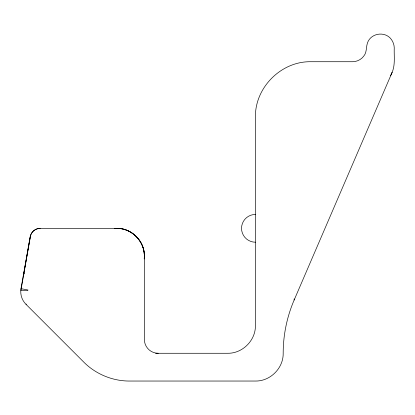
<?xml version="1.0" encoding="UTF-8"?>
<svg xmlns="http://www.w3.org/2000/svg" width="415" height="415" viewBox="0 0 415 415"><rect width="100%" height="100%" fill="white"/><g stroke="black" fill="none" stroke-linecap="round" stroke-linejoin="round"><path stroke-width="0.62" d="M158.24 353.274L158.234 353.29A13.882 13.882 0 0 1 144.353 339.387L144.353 256.091C144.721 241.255 131.431 227.954 116.589 228.323L40.229 228.323A10.23 10.23 0 0 0 30.155 236.778L21.004 288.674A17.861 17.861 0 0 0 26.046 304.377L83.073 361.403C95.3 374.091 112.854 381.359 130.471 381.037L255.417 381.037C270.258 381.349 283.497 368.115 283.186 353.274C283.191 335.014 286.952 316.775 294.162 300.004L392.139 72.355C395.417 64.6 393.918 55.994 394.25 47.844C394.146 44.182 392.699 40.691 390.183 38.03C384.083 31.696 372.597 33.205 368.344 40.903C365.594 45.686 367.472 51.948 363.613 56.295C361.024 59.672 356.853 61.726 352.6 61.726L310.949 61.726C281.266 61.104 254.794 87.575 255.417 117.258L255.417 325.505C255.733 340.347 242.495 353.585 227.653 353.274L155.646 353.274M20.942 290.199L30.331 236.633A10.053 10.053 0 0 1 40.229 228.323L40.229 228.343M23.323 276.354L30.347 236.643M23.204 276.229L23.852 274.149M23.442 275.783L23.769 274.74M24.086 273.724L24.35 273.34M26.046 304.377L26.352 304.07M144.337 256.091C144.731 241.281 131.415 227.98 116.589 228.323M27.872 290.578L21.015 290.204M21.435 288.747L21.025 288.674L27.966 290.002M294.147 299.993L294.152 298.925M391.988 72.288L392.139 72.355A27.769 27.769 0 0 1 390.531 75.613M114.265 228.421A27.769 27.769 0 0 1 144.202 258.991M255.417 242.21A13.882 13.882 0 0 1 241.535 228.323A13.882 13.882 0 0 1 255.417 214.441"/></g></svg>
